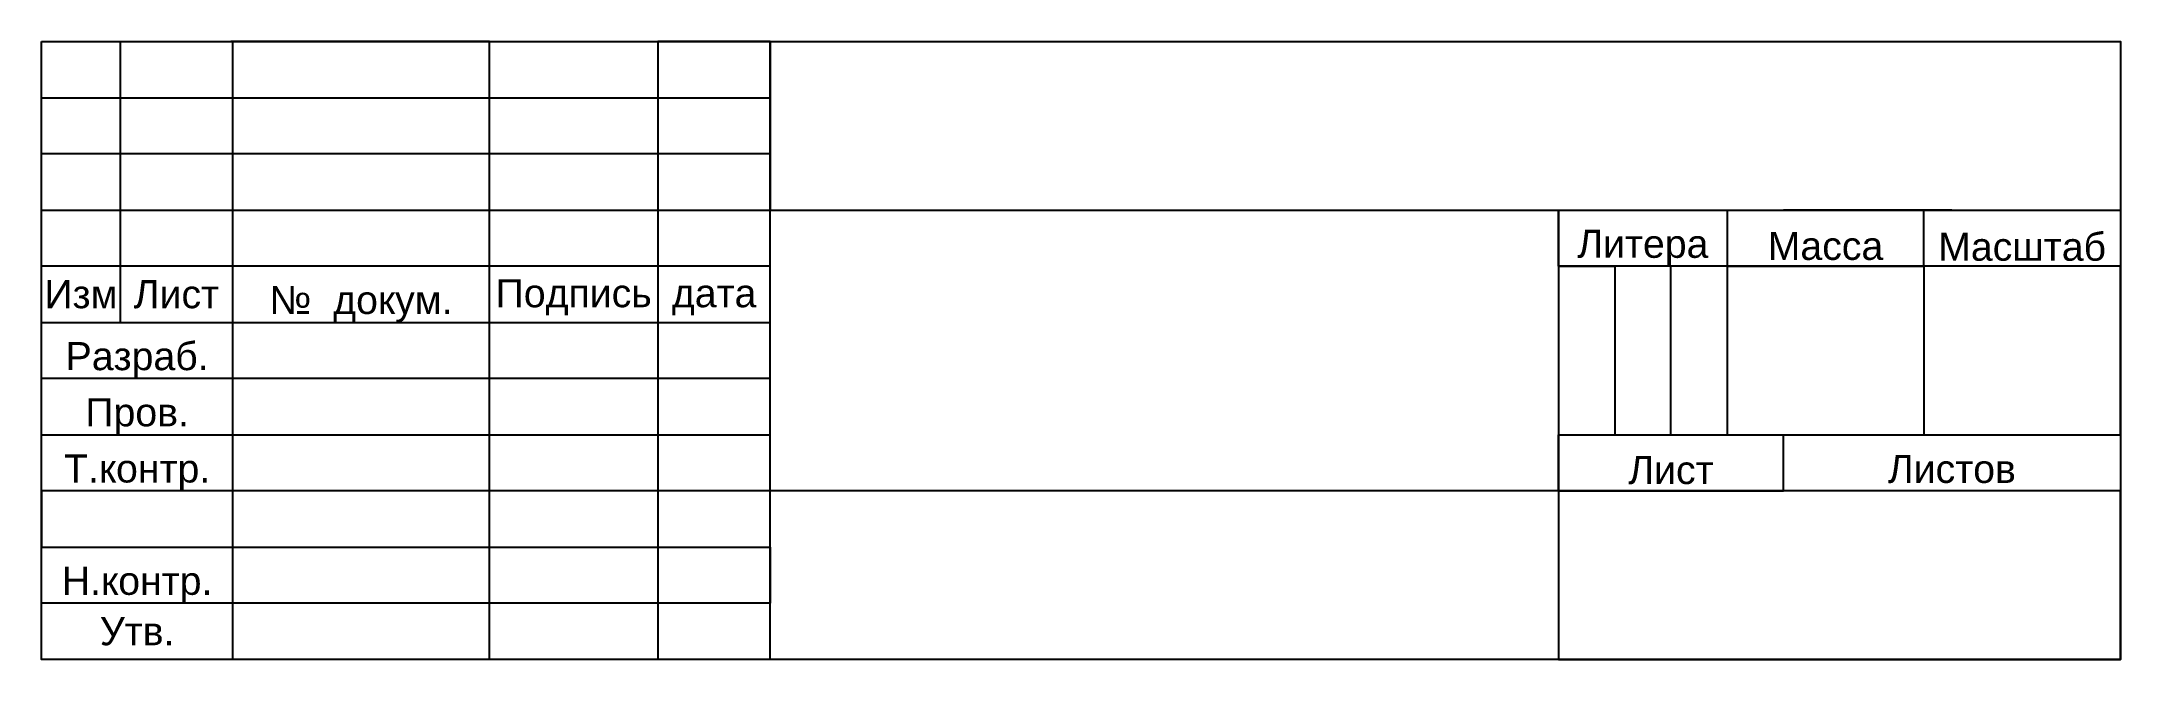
# Model space of a CAD drawing. Header units: millimetres. Extents: x 295 to 480, y 956 to 1011.
import ezdxf

# ---------------------------------------------------------------- set-up
doc = ezdxf.new("R2010")
doc.units = ezdxf.units.MM
doc.styles.get("Standard").update_dxf_attribs({"font": 'arial.ttf'})

msp = doc.modelspace()

# ---------------------------------------------------------------- linework, layer by layer
for p, q in [((295.47, 1010.76), (302.47, 1010.76)), ((302.47, 1010.76), (302.47, 990.76)), ((302.47, 1010.76), (312.47, 1010.76)), ((335.32, 1010.76), (312.32, 1010.76)), ((312.47, 1010.76), (312.47, 955.76)), ((335.32, 955.76), (335.32, 1010.76)), ((360.32, 1010.76), (350.32, 1010.76)), ((350.32, 1010.76), (350.32, 955.76)), ((360.32, 955.76), (360.32, 1010.76)), ((360.32, 1010.76), (360.32, 995.76)), ((360.32, 1005.76), (360.32, 1010.76)), ((295.47, 1000.76), (295.47, 1005.76)), ((295.47, 1005.76), (360.32, 1005.76)), ((360.32, 1000.76), (295.47, 1000.76)), ((360.32, 995.76), (360.32, 1000.76)), ((295.47, 990.76), (295.47, 995.76)), ((295.47, 995.76), (360.32, 995.76)), ((360.32, 995.76), (480.47, 995.76)), ((430.47, 990.76), (430.47, 995.76)), ((430.47, 995.76), (430.47, 955.76)), ((430.47, 990.76), (430.47, 995.76)), ((430.47, 995.76), (445.47, 995.76)), ((445.47, 995.76), (445.47, 990.76)), ((465.47, 995.76), (450.47, 995.76)), ((462.97, 990.76), (462.97, 995.76)), ((480.47, 995.76), (480.47, 990.76)), ((360.32, 990.76), (295.47, 990.76)), ((302.47, 990.76), (302.47, 985.76)), ((360.32, 985.76), (360.32, 990.76)), ((465.47, 990.76), (430.47, 990.76)), ((430.47, 990.76), (435.47, 990.76)), ((435.47, 990.76), (435.47, 975.76)), ((440.47, 975.76), (440.47, 990.76)), ((445.47, 990.76), (462.97, 990.76)), ((445.47, 990.76), (445.47, 975.76)), ((462.97, 990.76), (462.97, 975.76)), ((480.47, 990.76), (465.47, 990.76)), ((480.47, 975.76), (480.47, 990.76)), ((295.47, 980.76), (295.47, 985.76)), ((295.47, 985.76), (360.32, 985.76)), ((360.32, 980.76), (295.47, 980.76)), ((360.32, 975.76), (360.32, 980.76)), ((295.47, 970.76), (295.47, 975.76)), ((295.47, 975.76), (360.32, 975.76)), ((430.47, 970.76), (430.47, 975.76)), ((430.47, 975.76), (480.47, 975.76)), ((435.47, 975.76), (440.47, 975.76)), ((450.47, 970.76), (450.47, 975.76)), ((360.32, 970.76), (295.47, 970.76)), ((295.47, 970.76), (295.47, 965.76)), ((430.47, 970.76), (360.32, 970.76)), ((480.47, 970.76), (430.47, 970.76)), ((430.47, 970.76), (450.47, 970.76)), ((480.47, 955.76), (480.47, 970.76)), ((295.47, 965.76), (360.32, 965.76)), ((360.32, 965.76), (360.32, 960.76)), ((360.32, 960.76), (295.47, 960.76)), ((312.32, 955.76), (302.32, 955.76)), ((350.32, 955.76), (335.32, 955.76)), ((430.47, 955.76), (430.47, 955.76)), ((430.47, 955.76), (480.47, 955.76))]:
    msp.add_line(p, q)
msp.add_lwpolyline([(295.47, 1010.76), (480.47, 1010.76), (480.47, 955.76), (295.47, 955.76)], close=True)

# ---------------------------------------------------------------- texts
at = {"char_height": 2.5}
for s, width, heights, insert, attachment_point in [('\\pxqc;Литера', 15, [0], (437.97, 990.76), 8), ('\\pxqc;Масса', 17.5, [5.728750807065808e-14], (454.22, 992.56), 5), ('\\pxqc;Масштаб', 17.5, [0], (471.72, 991.22), 8), ('\\pxqc;Изм', 7, [0], (298.97, 988.26), 5), ('\\pxqc;Лист', 10, [0], (307.47, 988.26), 5), ('\\pxqc;№  докум.', 22.8537, [0], (323.89, 985.76), 8), ('\\pxqc;Подпись', 15, [0], (342.82, 986.39), 8), ('\\pxqc;дата', 10, [0], (355.32, 986.39), 8), ('\\pxqc;Разраб.', 17, [0], (303.97, 980.76), 8), ('\\pxqc;Пров.', 17, [0], (303.97, 975.76), 8), ('\\pxqc;Т.контр.', 17, [0], (303.97, 970.76), 8), ('\\pxqc;Лист', 20, [0], (440.47, 971.34), 8), ('\\pxqc;Листов', 30, [0], (465.47, 971.44), 8), ('\\pxqc;Н.контр.', 17, [0], (303.97, 960.76), 8), ('\\pxqc;Утв.', 17, [0], (303.97, 958.26), 5)]:
    msp.add_mtext_dynamic_manual_height_columns(s, width=width, gutter_width=12.5, heights=heights, dxfattribs=dict(at, insert=insert, attachment_point=attachment_point))

doc.saveas('drawing.dxf')
